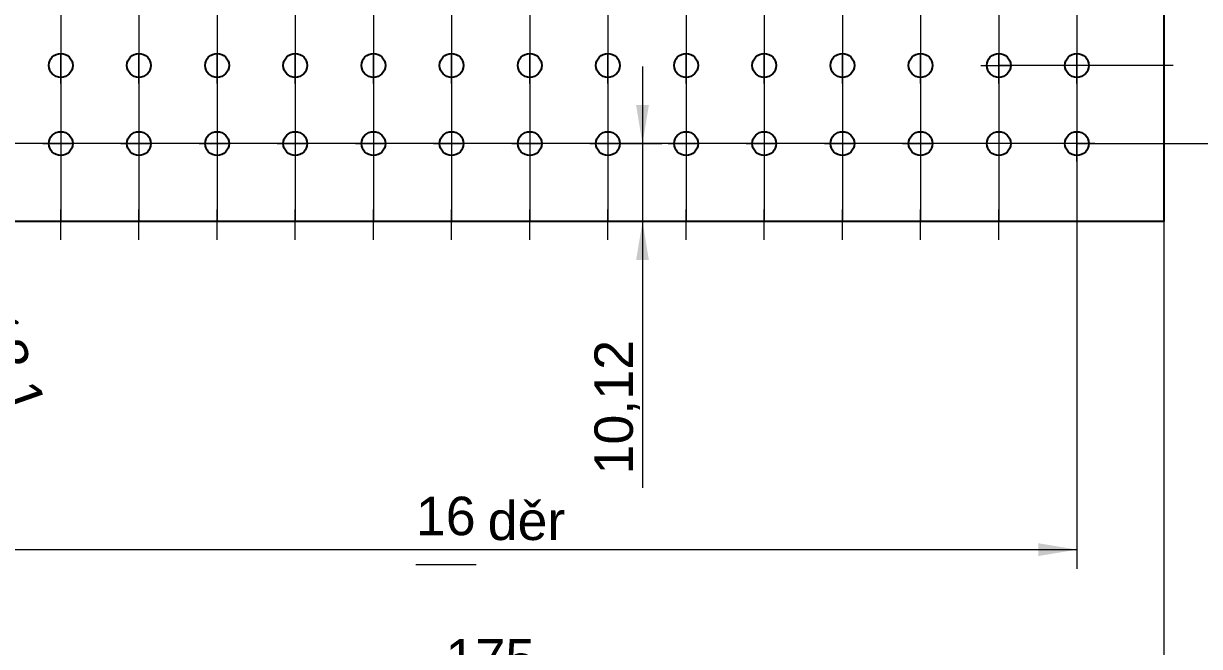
# Model space of a CAD drawing. Header units: millimetres. Extents: x 10 to 200, y 10 to 287.
# Drawn here: x 58.5 to 135, y 148.5 to 189 of the extents above; entities that cross this region are included whole.
import ezdxf
from ezdxf.enums import TextEntityAlignment as Align
from ezdxf.lldxf.tags import DXFTag

# ---------------------------------------------------------------- set-up
doc = ezdxf.new("R2010")
doc.units = ezdxf.units.MM
doc.layers.add('Default', color=7, linetype='Continuous')
doc.layers.add('KÁKONA_DESKA_', color=7, linetype='Continuous')
doc.styles.add('SEACAD_arial_ttf', font='arial.ttf')
doc.styles.add('SEACAD_semeca1_ttf', font='semeca1.ttf')
tags = doc.linetypes.add('CENTER2', pattern=[28.575, 19.05, -3.175, 3.175, -3.175]).pattern_tags.tags
tags[10:11] = [DXFTag(74, 4), DXFTag(75, 0), DXFTag(340, '0'), DXFTag(46, 0.0), DXFTag(50, 0.0), DXFTag(44, 0.0), DXFTag(45, 0.0)]
tags[8:9] = [DXFTag(74, 4), DXFTag(75, 0), DXFTag(340, '0'), DXFTag(46, 0.0), DXFTag(50, 0.0), DXFTag(44, 0.0), DXFTag(45, 0.0)]
tags[6:7] = [DXFTag(74, 4), DXFTag(75, 0), DXFTag(340, '0'), DXFTag(46, 0.0), DXFTag(50, 0.0), DXFTag(44, 0.0), DXFTag(45, 0.0)]
tags[4:5] = [DXFTag(74, 4), DXFTag(75, 0), DXFTag(340, '0'), DXFTag(46, 0.0), DXFTag(50, 0.0), DXFTag(44, 0.0), DXFTag(45, 0.0)]
doc.dimstyles.new('vlastni', dxfattribs={"dimtxt": 2.5, "dimasz": 2.5, "dimexe": 1.25, "dimexo": 0, "dimgap": 1.25, "dimtad": 1, "dimlfac": 2, "dimtxsty": 'SEACAD_arial_ttf', "dimblk1": '_SE_FILLED', "dimblk2": '_SE_FILLED', "dimsah": 1, "dimcen": 1.25, "dimclrd": 136, "dimclre": 136, "dimclrt": 136, "dimadec": 0, "dimazin": 0, "dimtfac": 1, "dimtmove": 0, "dimatfit": 3, "dimfxl": 0, "dimtolj": 1, "dimarcsym": 0})

# ---------------------------------------------------------------- blocks, each defined once
blk = doc.blocks.new('SEANNOT_GROUP12')
at = {"layer": 'Default', "color": 136, "linetype": 'CENTER2', "lineweight": 20}
for p, q in [((55.867, 187.411), (55.867, 185.436)), ((55.867, 186.161), (55.867, 176.161)), ((49.617, 181.161), (51.592, 181.161)), ((60.867, 181.161), (50.867, 181.161)), ((62.117, 181.161), (60.142, 181.161)), ((55.867, 174.911), (55.867, 176.886))]:
    blk.add_line(p, q, dxfattribs=at)
blk = doc.blocks.new('SEANNOT_GROUP14')
at = {"layer": 'Default', "color": 136, "linetype": 'CENTER2', "lineweight": 20}
for p, q in [((60.947, 187.411), (60.947, 185.436)), ((60.947, 186.161), (60.947, 176.161)), ((54.697, 181.161), (56.672, 181.161)), ((65.947, 181.161), (55.947, 181.161)), ((67.197, 181.161), (65.222, 181.161)), ((60.947, 174.911), (60.947, 176.886))]:
    blk.add_line(p, q, dxfattribs=at)
blk = doc.blocks.new('SEANNOT_GROUP16')
at = {"layer": 'Default', "color": 136, "linetype": 'CENTER2', "lineweight": 20}
for p, q in [((66.027, 187.411), (66.027, 185.436)), ((66.027, 186.161), (66.027, 176.161)), ((59.777, 181.161), (61.752, 181.161)), ((71.027, 181.161), (61.027, 181.161)), ((72.277, 181.161), (70.302, 181.161)), ((66.027, 174.911), (66.027, 176.886))]:
    blk.add_line(p, q, dxfattribs=at)
blk = doc.blocks.new('SEANNOT_GROUP18')
at = {"layer": 'Default', "color": 136, "linetype": 'CENTER2', "lineweight": 20}
for p, q in [((71.107, 187.411), (71.107, 185.436)), ((71.107, 186.161), (71.107, 176.161)), ((64.857, 181.161), (66.832, 181.161)), ((76.107, 181.161), (66.107, 181.161)), ((77.357, 181.161), (75.382, 181.161)), ((71.107, 174.911), (71.107, 176.886))]:
    blk.add_line(p, q, dxfattribs=at)
blk = doc.blocks.new('SEANNOT_GROUP20')
at = {"layer": 'Default', "color": 136, "linetype": 'CENTER2', "lineweight": 20}
for p, q in [((76.187, 187.411), (76.187, 185.436)), ((76.187, 186.161), (76.187, 176.161)), ((69.937, 181.161), (71.912, 181.161)), ((81.187, 181.161), (71.187, 181.161)), ((82.437, 181.161), (80.462, 181.161)), ((76.187, 174.911), (76.187, 176.886))]:
    blk.add_line(p, q, dxfattribs=at)
blk = doc.blocks.new('SEANNOT_GROUP22')
at = {"layer": 'Default', "color": 136, "linetype": 'CENTER2', "lineweight": 20}
for p, q in [((81.267, 187.411), (81.267, 185.436)), ((81.267, 186.161), (81.267, 176.161)), ((75.017, 181.161), (76.992, 181.161)), ((86.267, 181.161), (76.267, 181.161)), ((87.517, 181.161), (85.542, 181.161)), ((81.267, 174.911), (81.267, 176.886))]:
    blk.add_line(p, q, dxfattribs=at)
blk = doc.blocks.new('SEANNOT_GROUP24')
at = {"layer": 'Default', "color": 136, "linetype": 'CENTER2', "lineweight": 20}
for p, q in [((86.347, 187.411), (86.347, 185.436)), ((86.347, 186.161), (86.347, 176.161)), ((80.097, 181.161), (82.072, 181.161)), ((91.347, 181.161), (81.347, 181.161)), ((92.597, 181.161), (90.622, 181.161)), ((86.347, 174.911), (86.347, 176.886))]:
    blk.add_line(p, q, dxfattribs=at)
blk = doc.blocks.new('SEANNOT_GROUP26')
at = {"layer": 'Default', "color": 136, "linetype": 'CENTER2', "lineweight": 20}
for p, q in [((91.427, 187.411), (91.427, 185.436)), ((91.427, 186.161), (91.427, 176.161)), ((85.177, 181.161), (87.152, 181.161)), ((96.427, 181.161), (86.427, 181.161)), ((97.677, 181.161), (95.702, 181.161)), ((91.427, 174.911), (91.427, 176.886))]:
    blk.add_line(p, q, dxfattribs=at)
blk = doc.blocks.new('SEANNOT_GROUP28')
at = {"layer": 'Default', "color": 136, "linetype": 'CENTER2', "lineweight": 20}
for p, q in [((96.507, 187.411), (96.507, 185.436)), ((96.507, 186.161), (96.507, 176.161)), ((90.257, 181.161), (92.232, 181.161)), ((101.507, 181.161), (91.507, 181.161)), ((102.757, 181.161), (100.782, 181.161)), ((96.507, 174.911), (96.507, 176.886))]:
    blk.add_line(p, q, dxfattribs=at)
blk = doc.blocks.new('SEANNOT_GROUP30')
at = {"layer": 'Default', "color": 136, "linetype": 'CENTER2', "lineweight": 20}
for p, q in [((101.587, 187.411), (101.587, 185.436)), ((101.587, 186.161), (101.587, 176.161)), ((95.337, 181.161), (97.312, 181.161)), ((106.587, 181.161), (96.587, 181.161)), ((107.837, 181.161), (105.862, 181.161)), ((101.587, 174.911), (101.587, 176.886))]:
    blk.add_line(p, q, dxfattribs=at)
blk = doc.blocks.new('SEANNOT_GROUP32')
at = {"layer": 'Default', "color": 136, "linetype": 'CENTER2', "lineweight": 20}
for p, q in [((106.667, 187.411), (106.667, 185.436)), ((106.667, 186.161), (106.667, 176.161)), ((100.417, 181.161), (102.392, 181.161)), ((111.667, 181.161), (101.667, 181.161)), ((112.917, 181.161), (110.942, 181.161)), ((106.667, 174.911), (106.667, 176.886))]:
    blk.add_line(p, q, dxfattribs=at)
blk = doc.blocks.new('SEANNOT_GROUP34')
at = {"layer": 'Default', "color": 136, "linetype": 'CENTER2', "lineweight": 20}
for p, q in [((111.747, 187.411), (111.747, 185.436)), ((111.747, 186.161), (111.747, 176.161)), ((105.497, 181.161), (107.472, 181.161)), ((116.747, 181.161), (106.747, 181.161)), ((117.997, 181.161), (116.022, 181.161)), ((111.747, 174.911), (111.747, 176.886))]:
    blk.add_line(p, q, dxfattribs=at)
blk = doc.blocks.new('SEANNOT_GROUP36')
at = {"layer": 'Default', "color": 136, "linetype": 'CENTER2', "lineweight": 20}
for p, q in [((116.827, 187.411), (116.827, 185.436)), ((116.827, 186.161), (116.827, 176.161)), ((110.577, 181.161), (112.552, 181.161)), ((121.827, 181.161), (111.827, 181.161)), ((123.077, 181.161), (121.102, 181.161)), ((116.827, 174.911), (116.827, 176.886))]:
    blk.add_line(p, q, dxfattribs=at)
blk = doc.blocks.new('SEANNOT_GROUP38')
at = {"layer": 'Default', "color": 136, "linetype": 'CENTER2', "lineweight": 20}
for p, q in [((121.907, 187.411), (121.907, 185.436)), ((121.907, 186.161), (121.907, 176.161)), ((115.657, 181.161), (117.632, 181.161)), ((126.907, 181.161), (116.907, 181.161)), ((128.157, 181.161), (126.182, 181.161)), ((121.907, 174.911), (121.907, 176.886))]:
    blk.add_line(p, q, dxfattribs=at)
blk = doc.blocks.new('SEANNOT_GROUP54')
at = {"layer": 'Default', "color": 136, "linetype": 'CENTER2', "lineweight": 20}
for p, q in [((60.947, 197.571), (60.947, 195.596)), ((60.947, 196.321), (60.947, 186.321)), ((54.697, 191.321), (56.672, 191.321)), ((65.947, 191.321), (55.947, 191.321)), ((67.197, 191.321), (65.222, 191.321)), ((60.947, 185.071), (60.947, 187.046))]:
    blk.add_line(p, q, dxfattribs=at)
blk = doc.blocks.new('SEANNOT_GROUP62')
at = {"layer": 'Default', "color": 136, "linetype": 'CENTER2', "lineweight": 20}
for p, q in [((66.027, 197.571), (66.027, 195.596)), ((66.027, 196.321), (66.027, 186.321)), ((59.777, 191.321), (61.752, 191.321)), ((71.027, 191.321), (61.027, 191.321)), ((72.277, 191.321), (70.302, 191.321)), ((66.027, 185.071), (66.027, 187.046))]:
    blk.add_line(p, q, dxfattribs=at)
blk = doc.blocks.new('SEANNOT_GROUP70')
at = {"layer": 'Default', "color": 136, "linetype": 'CENTER2', "lineweight": 20}
for p, q in [((71.107, 197.571), (71.107, 195.596)), ((71.107, 196.321), (71.107, 186.321)), ((64.857, 191.321), (66.832, 191.321)), ((76.107, 191.321), (66.107, 191.321)), ((77.357, 191.321), (75.382, 191.321)), ((71.107, 185.071), (71.107, 187.046))]:
    blk.add_line(p, q, dxfattribs=at)
blk = doc.blocks.new('SEANNOT_GROUP78')
at = {"layer": 'Default', "color": 136, "linetype": 'CENTER2', "lineweight": 20}
for p, q in [((76.187, 197.571), (76.187, 195.596)), ((76.187, 196.321), (76.187, 186.321)), ((69.937, 191.321), (71.912, 191.321)), ((81.187, 191.321), (71.187, 191.321)), ((82.437, 191.321), (80.462, 191.321)), ((76.187, 185.071), (76.187, 187.046))]:
    blk.add_line(p, q, dxfattribs=at)
blk = doc.blocks.new('SEANNOT_GROUP86')
at = {"layer": 'Default', "color": 136, "linetype": 'CENTER2', "lineweight": 20}
for p, q in [((81.267, 197.571), (81.267, 195.596)), ((81.267, 196.321), (81.267, 186.321)), ((75.017, 191.321), (76.992, 191.321)), ((86.267, 191.321), (76.267, 191.321)), ((87.517, 191.321), (85.542, 191.321)), ((81.267, 185.071), (81.267, 187.046))]:
    blk.add_line(p, q, dxfattribs=at)
blk = doc.blocks.new('SEANNOT_GROUP94')
at = {"layer": 'Default', "color": 136, "linetype": 'CENTER2', "lineweight": 20}
for p, q in [((86.347, 197.571), (86.347, 195.596)), ((86.347, 196.321), (86.347, 186.321)), ((80.097, 191.321), (82.072, 191.321)), ((91.347, 191.321), (81.347, 191.321)), ((92.597, 191.321), (90.622, 191.321)), ((86.347, 185.071), (86.347, 187.046))]:
    blk.add_line(p, q, dxfattribs=at)
blk = doc.blocks.new('SEANNOT_GROUP102')
at = {"layer": 'Default', "color": 136, "linetype": 'CENTER2', "lineweight": 20}
for p, q in [((91.427, 197.571), (91.427, 195.596)), ((91.427, 196.321), (91.427, 186.321)), ((85.177, 191.321), (87.152, 191.321)), ((96.427, 191.321), (86.427, 191.321)), ((97.677, 191.321), (95.702, 191.321)), ((91.427, 185.071), (91.427, 187.046))]:
    blk.add_line(p, q, dxfattribs=at)
blk = doc.blocks.new('SEANNOT_GROUP110')
at = {"layer": 'Default', "color": 136, "linetype": 'CENTER2', "lineweight": 20}
for p, q in [((96.507, 197.571), (96.507, 195.596)), ((96.507, 196.321), (96.507, 186.321)), ((90.257, 191.321), (92.232, 191.321)), ((101.507, 191.321), (91.507, 191.321)), ((102.757, 191.321), (100.782, 191.321)), ((96.507, 185.071), (96.507, 187.046))]:
    blk.add_line(p, q, dxfattribs=at)
blk = doc.blocks.new('SEANNOT_GROUP118')
at = {"layer": 'Default', "color": 136, "linetype": 'CENTER2', "lineweight": 20}
for p, q in [((101.587, 197.571), (101.587, 195.596)), ((101.587, 196.321), (101.587, 186.321)), ((95.337, 191.321), (97.312, 191.321)), ((106.587, 191.321), (96.587, 191.321)), ((107.837, 191.321), (105.862, 191.321)), ((101.587, 185.071), (101.587, 187.046))]:
    blk.add_line(p, q, dxfattribs=at)
blk = doc.blocks.new('SEANNOT_GROUP126')
at = {"layer": 'Default', "color": 136, "linetype": 'CENTER2', "lineweight": 20}
for p, q in [((106.667, 197.571), (106.667, 195.596)), ((106.667, 196.321), (106.667, 186.321)), ((100.417, 191.321), (102.392, 191.321)), ((111.667, 191.321), (101.667, 191.321)), ((112.917, 191.321), (110.942, 191.321)), ((106.667, 185.071), (106.667, 187.046))]:
    blk.add_line(p, q, dxfattribs=at)
blk = doc.blocks.new('SEANNOT_GROUP134')
at = {"layer": 'Default', "color": 136, "linetype": 'CENTER2', "lineweight": 20}
for p, q in [((111.747, 197.571), (111.747, 195.596)), ((111.747, 196.321), (111.747, 186.321)), ((105.497, 191.321), (107.472, 191.321)), ((116.747, 191.321), (106.747, 191.321)), ((117.997, 191.321), (116.022, 191.321)), ((111.747, 185.071), (111.747, 187.046))]:
    blk.add_line(p, q, dxfattribs=at)
blk = doc.blocks.new('SEANNOT_GROUP142')
at = {"layer": 'Default', "color": 136, "linetype": 'CENTER2', "lineweight": 20}
for p, q in [((116.827, 197.571), (116.827, 195.596)), ((116.827, 196.321), (116.827, 186.321)), ((110.577, 191.321), (112.552, 191.321)), ((121.827, 191.321), (111.827, 191.321)), ((123.077, 191.321), (121.102, 191.321)), ((116.827, 185.071), (116.827, 187.046))]:
    blk.add_line(p, q, dxfattribs=at)
blk = doc.blocks.new('SEANNOT_GROUP150')
at = {"layer": 'Default', "color": 136, "linetype": 'CENTER2', "lineweight": 20}
for p, q in [((121.907, 197.571), (121.907, 195.596)), ((121.907, 196.321), (121.907, 186.321)), ((115.657, 191.321), (117.632, 191.321)), ((126.907, 191.321), (116.907, 191.321)), ((128.157, 191.321), (126.182, 191.321)), ((121.907, 185.071), (121.907, 187.046))]:
    blk.add_line(p, q, dxfattribs=at)
blk = doc.blocks.new('SEANNOT_GROUP158')
at = {"layer": 'Default', "color": 136, "linetype": 'CENTER2', "lineweight": 20}
for p, q in [((126.987, 192.491), (126.987, 190.516)), ((126.987, 191.241), (126.987, 181.241)), ((120.737, 186.241), (122.712, 186.241)), ((131.987, 186.241), (121.987, 186.241)), ((133.237, 186.241), (131.262, 186.241)), ((126.987, 179.991), (126.987, 181.966))]:
    blk.add_line(p, q, dxfattribs=at)
blk = doc.blocks.new('SEANNOT_GROUP159')
at = {"layer": 'Default', "color": 136, "linetype": 'CENTER2', "lineweight": 20}
for p, q in [((126.987, 197.571), (126.987, 195.596)), ((126.987, 196.321), (126.987, 186.321)), ((120.737, 191.321), (122.712, 191.321)), ((131.987, 191.321), (121.987, 191.321)), ((133.237, 191.321), (131.262, 191.321)), ((126.987, 185.071), (126.987, 187.046))]:
    blk.add_line(p, q, dxfattribs=at)
blk = doc.blocks.new('SE')
at = {"layer": 'KÁKONA_DESKA_', "color": 7, "linetype": 'Continuous'}
for p, q in [((132.637, 242.101), (132.637, 176.101)), ((132.637, 176.101), (45.137, 176.101))]:
    blk.add_line(p, q, dxfattribs=at)
for centre in [(60.947, 186.241), (66.027, 186.241), (71.107, 186.241), (76.187, 186.241), (81.267, 186.241), (86.347, 186.241), (91.427, 186.241), (96.507, 186.241), (101.587, 186.241), (106.667, 186.241), (111.747, 186.241), (116.827, 186.241), (121.907, 186.241), (126.987, 186.241), (60.947, 181.161), (66.027, 181.161), (71.107, 181.161), (76.187, 181.161), (81.267, 181.161), (86.347, 181.161), (91.427, 181.161), (96.507, 181.161), (101.587, 181.161), (106.667, 181.161), (111.747, 181.161), (116.827, 181.161), (121.907, 181.161), (126.987, 181.161)]:
    blk.add_circle(centre, 0.775, dxfattribs=at)
blk = doc.blocks.new('DMBLK1')
at = {"layer": 'Default', "linetype": 'Continuous', "lineweight": 20}
for points in [[(47.637, 145.439), (47.637, 146.272), (45.137, 145.856)], [(130.137, 145.439), (132.637, 145.856), (130.137, 146.272)]]:
    blk.add_hatch(color=136, dxfattribs=at).paths.add_polyline_path(points)
at = {"layer": 'Default', "color": 136, "linetype": 'Continuous', "lineweight": 20}
for p, q in [((45.137, 176.101), (45.137, 144.606)), ((132.637, 176.101), (132.637, 144.606)), ((132.637, 145.856), (45.137, 145.856))]:
    blk.add_line(p, q, dxfattribs=at)
at = {"layer": 'Default', "color": 136, "linetype": 'Continuous', "lineweight": 20, "style": 'SEACAD_arial_ttf'}
blk.add_text('175', height=2.5, dxfattribs=at).set_placement((85.952, 148.981), align=Align.TOP_LEFT)
blk = doc.blocks.new('_SE_FILLED')
at = {"color": 0}
blk.add_line((0, 0), (-1, 0), dxfattribs=at)
blk.add_solid([(0, 0), (-1, -0.1665), (-1, 0.1665), (0, 0)], dxfattribs=at)
blk = doc.blocks.new('DMBLK3')
at = {"layer": 'Default', "linetype": 'Continuous', "lineweight": 20}
for points in [[(50.1, 184.39), (49.313, 184.116), (50.531, 181.893)], [(52.261, 178.207), (51.043, 180.43), (51.474, 177.932)]]:
    blk.add_hatch(color=136, dxfattribs=at).paths.add_polyline_path(points)
at = {"layer": 'Default', "color": 136, "linetype": 'Continuous', "lineweight": 20}
for p, q in [((48.882, 186.613), (51.043, 180.43)), ((51.043, 180.43), (57.391, 162.261))]:
    blk.add_line(p, q, dxfattribs=at)
for s, style, p in [('O', 'SEACAD_semeca1_ttf', (57.334, 171.898)), ('3,1', 'SEACAD_arial_ttf', (58.439, 168.735))]:
    blk.add_text(s, height=2.5, rotation=289.25923, dxfattribs=dict(at, style=style)).set_placement(p, align=Align.TOP_LEFT)
blk = doc.blocks.new('DMBLK7')
at = {"layer": 'Default', "linetype": 'Continuous', "lineweight": 20}
for points in [[(53.287, 154.372), (53.287, 155.205), (50.787, 154.789)], [(124.487, 154.372), (126.987, 154.789), (124.487, 155.205)]]:
    blk.add_hatch(color=136, dxfattribs=at).paths.add_polyline_path(points)
at = {"layer": 'Default', "color": 136, "linetype": 'Continuous', "lineweight": 20}
for p, q in [((50.787, 181.161), (50.787, 153.539)), ((126.987, 181.161), (126.987, 153.539)), ((50.787, 154.789), (126.987, 154.789))]:
    blk.add_line(p, q, dxfattribs=at)
at = {"layer": 'Default', "color": 136, "linetype": 'Continuous', "lineweight": 0}
blk.add_line((84.028, 153.824), (87.941, 153.824), dxfattribs=at)
at = {"layer": 'Default', "color": 136, "linetype": 'Continuous', "lineweight": 20, "style": 'SEACAD_arial_ttf'}
for s, p in [('16', (84.028, 158.226)), ('děr', (88.691, 157.914))]:
    blk.add_text(s, height=2.5, dxfattribs=at).set_placement(p, align=Align.TOP_LEFT)
blk = doc.blocks.new('DMBLK9')
at = {"layer": 'Default', "linetype": 'Continuous', "lineweight": 20}
for points in [[(99.171, 183.661), (98.338, 183.661), (98.755, 181.161)], [(99.171, 173.601), (98.755, 176.101), (98.338, 173.601)]]:
    blk.add_hatch(color=136, dxfattribs=at).paths.add_polyline_path(points)
at = {"layer": 'Default', "color": 136, "linetype": 'Continuous', "lineweight": 20}
for p, q in [((98.755, 186.161), (98.755, 158.796)), ((96.507, 181.161), (100.005, 181.161))]:
    blk.add_line(p, q, dxfattribs=at)
at = {"layer": 'Default', "color": 136, "linetype": 'Continuous', "lineweight": 20, "style": 'SEACAD_arial_ttf'}
blk.add_text('10,12', height=2.5, rotation=90, dxfattribs=at).set_placement((95.63, 159.671), align=Align.TOP_LEFT)
blk = doc.blocks.new('DMBLK12')
at = {"layer": 'Default', "linetype": 'Continuous', "lineweight": 20}
for points in [[(147.097, 234.541), (146.68, 237.041), (146.264, 234.541)], [(147.097, 183.661), (146.264, 183.661), (146.68, 181.161)]]:
    blk.add_hatch(color=136, dxfattribs=at).paths.add_polyline_path(points)
at = {"layer": 'Default', "color": 136, "linetype": 'Continuous', "lineweight": 20}
for p, q in [((126.987, 237.041), (147.93, 237.041)), ((146.68, 181.161), (146.68, 237.041)), ((126.987, 181.161), (147.93, 181.161))]:
    blk.add_line(p, q, dxfattribs=at)
at = {"layer": 'Default', "color": 136, "linetype": 'Continuous', "lineweight": 0}
blk.add_line((147.645, 215.717), (147.645, 219.63), dxfattribs=at)
at = {"layer": 'Default', "color": 136, "linetype": 'Continuous', "lineweight": 20, "style": 'SEACAD_arial_ttf'}
for s, p in [('děr', (143.555, 220.38)), ('12', (143.243, 215.717))]:
    blk.add_text(s, height=2.5, rotation=90, dxfattribs=at).set_placement(p, align=Align.TOP_LEFT)

msp = doc.modelspace()

# ---------------------------------------------------------------- block references
at = {"layer": 'Default'}
for name in ['SE', 'SEANNOT_GROUP54', 'SEANNOT_GROUP62', 'SEANNOT_GROUP70', 'SEANNOT_GROUP78', 'SEANNOT_GROUP86', 'SEANNOT_GROUP94', 'SEANNOT_GROUP102', 'SEANNOT_GROUP110', 'SEANNOT_GROUP118', 'SEANNOT_GROUP126', 'SEANNOT_GROUP134', 'SEANNOT_GROUP142', 'SEANNOT_GROUP150', 'SEANNOT_GROUP159', 'SEANNOT_GROUP158', 'SEANNOT_GROUP12', 'SEANNOT_GROUP14', 'SEANNOT_GROUP16', 'SEANNOT_GROUP18', 'SEANNOT_GROUP20', 'SEANNOT_GROUP22', 'SEANNOT_GROUP24', 'SEANNOT_GROUP26', 'SEANNOT_GROUP28', 'SEANNOT_GROUP30', 'SEANNOT_GROUP32', 'SEANNOT_GROUP34', 'SEANNOT_GROUP36', 'SEANNOT_GROUP38']:
    msp.add_blockref(name, (0, 0), dxfattribs=at)

# ---------------------------------------------------------------- dimensions: what is measured, and where the dimension line sits
at = {"layer": 'Default', "color": 136, "linetype": 'Continuous', "lineweight": 20}
for base, p1, p2, angle, text, picture, middle, dimtype in [((146.6804, 181.1613), (126.987, 181.1613), (126.987, 237.0413), 90, '\\A1;\\L12,00000000\\l děr', 'DMBLK12', (146.6804, 220.5753), 161), ((98.7545, 176.1013), (96.507, 181.1613), (88.887, 176.1013), 90, '\\A1;<>', 'DMBLK9', (98.7545, 169.3499), 160), ((50.787, 154.7886), (50.787, 181.1613), (126.987, 181.1613), 0, '\\A1;\\L16,00000000\\l děr', 'DMBLK7', (88.887, 154.7886), 161), ((132.637, 145.8557), (132.637, 176.1013), (45.137, 176.1013), 180, '\\A1;<>', 'DMBLK1', (88.887, 145.8557), 161)]:
    dim = msp.add_linear_dim(base=base, p1=p1, p2=p2, angle=angle, text=text, dimstyle='vlastni', dxfattribs=at)
    dim.commit()
    dim.dimension.update_dxf_attribs({"geometry": picture, "text_midpoint": middle, "dimtype": dimtype})
dim = msp.add_diameter_dim_2p(p1=(50.5314, 181.8929), p2=(51.0426, 180.4297), text='\\A1;<>', dimstyle='vlastni', override={"dimtmove": 1}, dxfattribs=at)
dim.commit()
dim.dimension.update_dxf_attribs({"geometry": 'DMBLK3', "text_midpoint": (54.095, 171.6936), "dimtype": 163})

doc.saveas('drawing.dxf')
